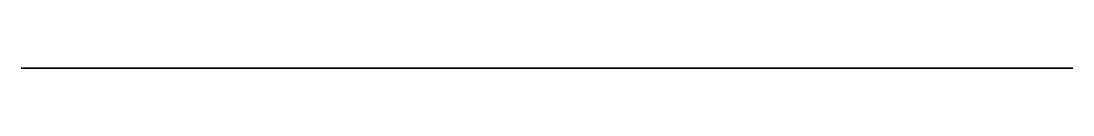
# Model space of a CAD drawing. Header units: millimetres. Extents: x -25.3 to -2.9, y 0 to 0.
import ezdxf

# ---------------------------------------------------------------- set-up
doc = ezdxf.new("R2010")
doc.units = ezdxf.units.MM
doc.layers.get('0').update_dxf_attribs({"color": 194, "true_color": 0x551cb1})

msp = doc.modelspace()

# ---------------------------------------------------------------- linework, layer by layer
at = {"color": 251, "true_color": 0x565656}
msp.add_polyline3d([(-15.256, 0, -25.961), (-25.278, 0, -25.961), (-25.278, 0, -39.003), (-24.463, 0, -39.003), (-24.415, 0, -39.004), (-24.368, 0, -39.006), (-24.321, 0, -39.01), (-24.275, 0, -39.016), (-24.23, 0, -39.024), (-24.186, 0, -39.032), (-24.142, 0, -39.043), (-24.1, 0, -39.054), (-24.059, 0, -39.067), (-24.018, 0, -39.082), (-23.979, 0, -39.098), (-23.941, 0, -39.115), (-23.905, 0, -39.133), (-23.869, 0, -39.152), (-23.836, 0, -39.173), (-23.803, 0, -39.194), (-23.772, 0, -39.217), (-23.743, 0, -39.241), (-23.715, 0, -39.265), (-23.689, 0, -39.291), (-23.665, 0, -39.318), (-23.642, 0, -39.345), (-23.622, 0, -39.373), (-23.603, 0, -39.402), (-23.586, 0, -39.432), (-23.571, 0, -39.462), (-23.559, 0, -39.493), (-23.548, 0, -39.525), (-23.54, 0, -39.557), (-23.537, 0, -39.573), (-23.534, 0, -39.589), (-23.532, 0, -39.606), (-23.531, 0, -39.623), (-23.53, 0, -39.639), (-23.529, 0, -39.656), (-23.529, 0, -114.823), (-23.53, 0, -114.857), (-23.533, 0, -114.89), (-23.537, 0, -114.923), (-23.543, 0, -114.955), (-23.55, 0, -114.987), (-23.559, 0, -115.018), (-23.569, 0, -115.048), (-23.581, 0, -115.078), (-23.594, 0, -115.106), (-23.608, 0, -115.135), (-23.624, 0, -115.162), (-23.641, 0, -115.188), (-23.659, 0, -115.214), (-23.679, 0, -115.239), (-23.699, 0, -115.262), (-23.721, 0, -115.285), (-23.743, 0, -115.307), (-23.767, 0, -115.327), (-23.792, 0, -115.347), (-23.817, 0, -115.365), (-23.844, 0, -115.382), (-23.871, 0, -115.398), (-23.899, 0, -115.412), (-23.928, 0, -115.425), (-23.958, 0, -115.437), (-23.988, 0, -115.447), (-24.019, 0, -115.456), (-24.051, 0, -115.463), (-24.083, 0, -115.469), (-24.116, 0, -115.473), (-24.149, 0, -115.476), (-24.182, 0, -115.477), (-25.278, 0, -115.477), (-25.278, 0, -127.543), (-8.881, 0, -127.543), (-8.881, 0, -64.474), (-2.877, 0, -64.474), (-2.877, 0, -51.029)], close=True, dxfattribs=at)

doc.saveas('drawing.dxf')
